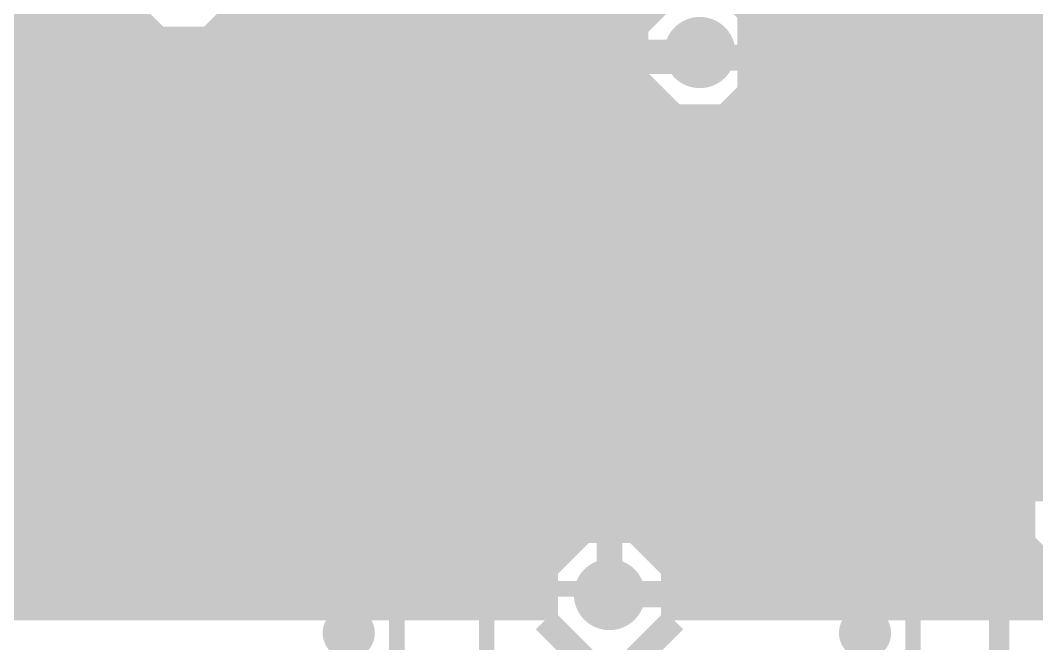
# Model space of a CAD drawing. Extents: x -5 to 208, y -5 to 206.
# Drawn here: x 181.91 to 191.91, y 164.49 to 170.62 of the extents above; entities that cross this region are included whole.
import ezdxf

# ---------------------------------------------------------------- set-up
doc = ezdxf.new("R2010")
doc.units = 0
doc.header["$MEASUREMENT"] = 0
doc.layers.get('0').update_dxf_attribs({"linetype": 'CONTINUOUS'})
for name, color, linetype in [('22-301-0_BOT', 7, 'CONTINUOUS'), ('22-301-0_DRD', 7, 'CONTINUOUS'), ('22-301-0_IN1', 1, 'CONTINUOUS'), ('22-301-0_IN2', 4, 'CONTINUOUS'), ('22-301-0_SMT', 5, 'CONTINUOUS'), ('22-301-0_SPT', 10, 'CONTINUOUS'), ('22-301-0_SST', 14, 'CONTINUOUS'), ('22-301-0_TOP', 9, 'CONTINUOUS'), ('THRUHOLE_TAP', 13, 'CONTINUOUS')]:
    doc.layers.add(name, color=color, linetype=linetype)

# ---------------------------------------------------------------- blocks, each defined once
blk = doc.blocks.new('ROUND_66')
at = {"const_width": 0.35052}
blk.add_lwpolyline([(-0.17526, 0, 1), (0.17526, 0, 1)], format="xyb", close=True, dxfattribs=at)
blk = doc.blocks.new('ROUND_68')
at = {"const_width": 0.35052}
blk.add_lwpolyline([(-0.17526, 0, 1), (0.17526, 0, 1)], format="xyb", close=True, dxfattribs=at)
blk = doc.blocks.new('ROUND_69')
at = {"const_width": 0.35052}
blk.add_lwpolyline([(-0.17526, 0, 1), (0.17526, 0, 1)], format="xyb", close=True, dxfattribs=at)
blk = doc.blocks.new('RECTANGLE_6')
blk.add_solid([(0.4826, 0.4064), (0.4826, -0.4064), (-0.4826, 0.4064), (-0.4826, -0.4064)])
blk = doc.blocks.new('RECTANGLE_46')
blk.add_solid([(0.29972, 0.65024), (0.29972, -0.65024), (-0.29972, 0.65024), (-0.29972, -0.65024)])
blk = doc.blocks.new('ROUND_73')
at = {"const_width": 0.10033}
blk.add_lwpolyline([(-0.050164, 0, 1), (0.050164, 0, 1)], format="xyb", close=True, dxfattribs=at)

msp = doc.modelspace()

# ---------------------------------------------------------------- linework, layer by layer
at = {"layer": '22-301-0_BOT', "const_width": 0.254}
for points in [[(190.5762, 203.073), (190.5762, 166.37)], [(190.8048, 203.073), (190.8048, 166.37)], [(191.0334, 203.073), (191.0334, 166.37)], [(191.262, 203.073), (191.262, 166.37)], [(191.4906, 203.073), (191.4906, 166.37)], [(191.7192, 203.073), (191.7192, 166.37)], [(191.9478, 203.073), (191.9478, 166.37)], [(187.706, 164.973), (187.706, 175.895), (187.96, 176.149), (187.96, 179.705), (186.055, 181.61)], [(181.8894, 177.7111), (181.8894, 166.37)], [(182.118, 177.7111), (182.118, 166.37)], [(182.3466, 177.7111), (182.3466, 166.37)], [(182.5752, 177.7111), (182.5752, 166.37)], [(182.8038, 177.7111), (182.8038, 166.37)], [(184.404, 177.7111), (184.404, 166.37)], [(184.6326, 177.7111), (184.6326, 166.37)], [(184.8612, 177.7111), (184.8612, 166.37)], [(185.0898, 177.7111), (185.0898, 166.37)], [(185.3184, 177.7111), (185.3184, 166.37)], [(185.547, 177.7111), (185.547, 166.37)], [(185.7756, 177.7111), (185.7756, 166.37)], [(186.0042, 177.7111), (186.0042, 166.37)], [(186.2328, 177.7111), (186.2328, 166.37)], [(186.4614, 177.7111), (186.4614, 166.37)], [(186.69, 177.7111), (186.69, 166.37)], [(186.9186, 177.7111), (186.9186, 166.37)], [(189.2046, 177.51044), (189.2046, 170.60672)], [(189.4332, 177.14722), (189.4332, 166.37)], [(190.3476, 177.19294), (190.3476, 166.37)], [(189.6618, 177.02276), (189.6618, 166.37)], [(190.119, 177.04308), (190.119, 166.37)], [(189.8904, 176.99228), (189.8904, 166.37)], [(187.706, 175.895), (187.706, 164.973)], [(187.1472, 175.50638), (187.1472, 166.37)], [(187.2488, 175.39208), (187.2488, 166.37)], [(187.2488, 175.39208), (187.2488, 166.37)], [(184.1754, 170.90644), (184.1754, 166.37)], [(182.93588, 170.7134), (178.2572, 170.7134)], [(187.2488, 170.7134), (184.09412, 170.7134)], [(202.057, 170.7134), (189.13856, 170.7134)], [(183.0324, 170.58894), (183.0324, 166.37)], [(183.9468, 170.54322), (183.9468, 166.37)], [(183.16702, 170.4848), (178.4858, 170.4848)], [(183.261, 170.43908), (183.261, 166.37)], [(183.7182, 170.41876), (183.7182, 166.37)], [(187.2488, 170.4848), (183.86298, 170.4848)], [(202.057, 170.4848), (189.25032, 170.4848)], [(183.4896, 170.38828), (183.4896, 166.37)], [(187.2488, 170.2562), (178.7144, 170.2562)], [(201.30008, 170.2562), (189.27318, 170.2562)], [(187.2488, 170.0276), (178.92776, 170.0276)], [(189.2046, 170.00474), (189.2046, 166.37)], [(201.16292, 170.0276), (189.21476, 170.0276)], [(187.2488, 169.799), (179.03952, 169.799)], [(201.12228, 169.799), (189.04712, 169.799)], [(188.1632, 169.78122), (188.1632, 166.37)], [(188.1632, 169.78122), (188.1632, 166.37)], [(188.2902, 169.69994), (188.2902, 166.37)], [(188.976, 169.74312), (188.976, 166.37)], [(188.5188, 169.63136), (188.5188, 166.37)], [(188.7474, 169.64406), (188.7474, 166.37)], [(187.2488, 169.5704), (179.06238, 169.5704)], [(201.16292, 169.5704), (188.1632, 169.5704)], [(187.2488, 169.3418), (179.00396, 169.3418)], [(201.30008, 169.3418), (188.1632, 169.3418)], [(187.2488, 169.1132), (178.83632, 169.1132)], [(202.057, 169.1132), (188.1632, 169.1132)], [(187.2488, 168.8846), (141.39672, 168.8846)], [(202.057, 168.8846), (188.1632, 168.8846)], [(187.2488, 168.656), (141.66088, 168.656)], [(202.057, 168.656), (188.1632, 168.656)], [(187.2488, 168.4274), (141.75994, 168.4274)], [(202.057, 168.4274), (188.1632, 168.4274)], [(187.2488, 168.1988), (141.77264, 168.1988)], [(202.057, 168.1988), (188.1632, 168.1988)], [(187.2488, 167.9702), (158.10992, 167.9702)], [(202.057, 167.9702), (188.1632, 167.9702)], [(187.2488, 167.7416), (158.24708, 167.7416)], [(202.057, 167.7416), (188.1632, 167.7416)], [(187.2488, 167.513), (158.28772, 167.513)], [(202.057, 167.513), (188.1632, 167.513)], [(187.2488, 167.2844), (168.56202, 167.2844)], [(202.057, 167.2844), (188.1632, 167.2844)], [(187.2488, 167.0558), (168.92778, 167.0558)], [(202.057, 167.0558), (188.1632, 167.0558)], [(187.2488, 166.8272), (169.0497, 166.8272)], [(202.057, 166.8272), (188.1632, 166.8272)], [(187.2488, 166.5986), (169.08018, 166.5986)], [(202.057, 166.5986), (188.1632, 166.5986)], [(187.2488, 166.37), (169.03192, 166.37)], [(192.16116, 166.37), (188.1632, 166.37)]]:
    msp.add_lwpolyline(points, dxfattribs=at)
for points in [[(182.83428, 171.069, 0.4142136), (183.515, 170.38828)], [(183.515, 170.38828, 0.4142136), (184.19572, 171.069)], [(189.27572, 170.307, 0.4142136), (188.595, 170.98772)], [(188.595, 169.62628, 0.4142136), (189.27572, 170.307)], [(188.1632, 169.78122, 0.1736053), (188.595, 169.62664)]]:
    msp.add_lwpolyline(points, format="xyb", dxfattribs=at)
at = {"layer": '22-301-0_DRD', "const_width": 0.254}
for points in [[(188.341, 170.942), (187.96, 170.561)], [(189.23, 170.561), (188.849, 170.942)], [(182.88, 170.815), (183.261, 170.434)], [(183.769, 170.434), (184.15, 170.815)], [(187.96, 170.561), (187.96, 170.053)], [(189.23, 170.053), (189.23, 170.561)], [(183.261, 170.434), (183.769, 170.434)], [(187.96, 170.053), (188.341, 169.672)], [(188.849, 169.672), (189.23, 170.053)], [(188.341, 169.672), (188.849, 169.672)], [(183.134, 167.259), (182.753, 166.878)], [(183.134, 167.259), (182.753, 166.878)], [(183.134, 167.259), (182.753, 166.878)], [(183.642, 167.259), (183.134, 167.259)], [(183.642, 167.259), (183.134, 167.259)], [(183.642, 167.259), (183.134, 167.259)], [(184.023, 166.878), (183.642, 167.259)], [(184.023, 166.878), (183.642, 167.259)], [(184.023, 166.878), (183.642, 167.259)], [(188.214, 167.259), (187.833, 166.878)], [(188.214, 167.259), (187.833, 166.878)], [(188.722, 167.259), (188.214, 167.259)], [(188.722, 167.259), (188.214, 167.259)], [(189.103, 166.878), (188.722, 167.259)], [(189.103, 166.878), (188.722, 167.259)], [(182.753, 166.878), (182.753, 166.37)], [(182.753, 166.878), (182.753, 166.37)], [(182.753, 166.878), (182.753, 166.37)], [(184.023, 166.37), (184.023, 166.878)], [(184.023, 166.37), (184.023, 166.878)], [(184.023, 166.37), (184.023, 166.878)], [(187.833, 166.878), (187.833, 166.37)], [(187.833, 166.878), (187.833, 166.37)], [(189.103, 166.37), (189.103, 166.878)], [(189.103, 166.37), (189.103, 166.878)], [(182.753, 166.37), (183.134, 165.989)], [(182.753, 166.37), (183.134, 165.989)], [(182.753, 166.37), (183.134, 165.989)], [(183.642, 165.989), (184.023, 166.37)], [(183.642, 165.989), (184.023, 166.37)], [(183.642, 165.989), (184.023, 166.37)], [(187.833, 166.37), (188.214, 165.989)], [(187.833, 166.37), (188.214, 165.989)], [(188.722, 165.989), (189.103, 166.37)], [(188.722, 165.989), (189.103, 166.37)], [(192.151, 166.37), (191.77, 165.989)], [(183.134, 165.989), (183.642, 165.989)], [(183.134, 165.989), (183.642, 165.989)], [(183.134, 165.989), (183.642, 165.989)], [(188.214, 165.989), (188.722, 165.989)], [(188.214, 165.989), (188.722, 165.989)], [(191.77, 165.989), (191.77, 165.481)], [(187.452, 165.608), (187.071, 165.227)], [(187.452, 165.608), (187.071, 165.227)], [(187.96, 165.608), (187.452, 165.608)], [(187.96, 165.608), (187.452, 165.608)], [(188.341, 165.227), (187.96, 165.608)], [(188.341, 165.227), (187.96, 165.608)], [(191.77, 165.481), (192.151, 165.1)], [(187.071, 165.227), (187.071, 164.719)], [(187.071, 165.227), (187.071, 164.719)], [(188.341, 164.719), (188.341, 165.227)], [(188.341, 164.719), (188.341, 165.227)], [(187.071, 164.719), (187.452, 164.338)], [(187.071, 164.719), (187.452, 164.338)], [(187.96, 164.338), (188.341, 164.719)], [(187.96, 164.338), (188.341, 164.719)]]:
    msp.add_lwpolyline(points, dxfattribs=at)
at = {"layer": '22-301-0_IN1', "const_width": 0.254}
for points in [[(181.9402, 203.327), (181.9402, 164.846)], [(182.1688, 203.327), (182.1688, 164.846)], [(182.3974, 203.327), (182.3974, 164.846)], [(182.626, 203.327), (182.626, 164.846)], [(184.2262, 203.327), (184.2262, 164.846)], [(184.4548, 203.327), (184.4548, 164.846)], [(184.6834, 203.327), (184.6834, 164.846)], [(184.912, 203.327), (184.912, 164.846)], [(185.1406, 203.327), (185.1406, 164.846)], [(185.3692, 203.327), (185.3692, 164.846)], [(190.627, 203.327), (190.627, 164.846)], [(190.8556, 203.327), (190.8556, 164.846)], [(191.0842, 203.327), (191.0842, 164.846)], [(191.3128, 203.327), (191.3128, 164.846)], [(191.5414, 203.327), (191.5414, 164.846)], [(191.77, 203.327), (191.77, 165.9763)], [(191.9986, 203.327), (191.9986, 166.27856)], [(185.5978, 181.10708), (185.5978, 164.846)], [(185.8264, 180.96992), (185.8264, 164.846)], [(186.055, 180.92928), (186.055, 164.846)], [(186.2836, 180.96992), (186.2836, 164.846)], [(186.5122, 178.11496), (186.5122, 164.846)], [(186.7408, 177.8127), (186.7408, 164.846)], [(186.9694, 177.70094), (186.9694, 164.846)], [(189.2554, 177.37074), (189.2554, 170.46702)], [(190.3984, 177.25136), (190.3984, 164.846)], [(189.484, 177.10912), (189.484, 164.846)], [(189.7126, 177.01006), (189.7126, 164.846)], [(189.9412, 176.99736), (189.9412, 164.846)], [(190.1698, 177.06594), (190.1698, 164.846)], [(187.198, 175.44288), (187.198, 165.42512)], [(187.4266, 175.27524), (187.4266, 165.59276)], [(187.6552, 175.21682), (187.6552, 165.65118)], [(187.8838, 175.23714), (187.8838, 165.62832)], [(182.8546, 170.90644), (182.8546, 164.846)], [(182.9689, 170.6626), (92.49918, 170.6626)], [(188.01588, 170.6626), (184.05856, 170.6626)], [(199.644, 170.6626), (189.17412, 170.6626)], [(183.0832, 170.54322), (183.0832, 164.846)], [(183.9976, 170.58894), (183.9976, 164.846)], [(183.27116, 170.434), (117.03812, 170.434)], [(183.3118, 170.41876), (183.3118, 164.846)], [(187.92698, 170.434), (183.7563, 170.434)], [(183.769, 170.43908), (183.769, 164.846)], [(199.644, 170.434), (189.26302, 170.434)], [(183.5404, 170.38828), (183.5404, 164.846)], [(187.9219, 170.2054), (178.73218, 170.2054)], [(199.644, 170.2054), (189.26556, 170.2054)], [(189.2554, 170.14444), (189.2554, 164.846)], [(188.00064, 169.9768), (178.96332, 169.9768)], [(199.644, 169.9768), (189.18936, 169.9768)], [(188.1124, 169.82694), (188.1124, 165.51656)], [(188.20638, 169.7482), (179.05222, 169.7482)], [(199.644, 169.7482), (188.98108, 169.7482)], [(189.0268, 169.78122), (189.0268, 164.846)], [(188.341, 169.67708), (188.341, 165.2143)], [(188.5696, 169.62628), (188.5696, 164.846)], [(188.7982, 169.65676), (188.7982, 164.846)], [(199.644, 169.5196), (179.05476, 169.5196)], [(199.644, 169.291), (178.97856, 169.291)], [(199.644, 169.0624), (178.77028, 169.0624)], [(199.644, 168.8338), (141.48308, 168.8338)], [(199.644, 168.6052), (141.69136, 168.6052)], [(199.644, 168.3766), (141.76756, 168.3766)], [(199.644, 168.148), (157.8483, 168.148)], [(199.644, 167.9194), (158.15056, 167.9194)], [(199.644, 167.6908), (158.26232, 167.6908)], [(199.644, 167.4622), (158.28518, 167.4622)], [(199.644, 167.2336), (177.038, 167.2336)], [(199.644, 167.005), (177.038, 167.005)], [(199.644, 166.7764), (177.038, 166.7764)], [(199.644, 166.5478), (177.038, 166.5478)], [(192.05702, 166.3192), (177.038, 166.3192)], [(191.82588, 166.0906), (177.038, 166.0906)], [(191.73698, 165.862), (177.038, 165.862)], [(187.54344, 165.6334), (177.038, 165.6334)], [(191.7319, 165.6334), (187.86602, 165.6334)], [(187.18022, 165.4048), (177.038, 165.4048)], [(191.81064, 165.4048), (188.23178, 165.4048)], [(191.77, 165.49116), (191.77, 164.846)], [(187.05576, 165.1762), (177.038, 165.1762)], [(192.01638, 165.1762), (188.3537, 165.1762)], [(191.9986, 165.1889), (191.9986, 164.846)], [(187.02528, 164.9476), (177.038, 164.9476)], [(199.644, 164.9476), (188.38418, 164.9476)], [(187.03798, 164.846), (177.038, 164.846)], [(199.644, 164.846), (188.37402, 164.846)]]:
    msp.add_lwpolyline(points, dxfattribs=at)
for points in [[(182.83428, 171.069, 0.4142136), (183.515, 170.38828)], [(183.515, 170.38828, 0.4142136), (184.19572, 171.069)], [(188.595, 170.98772, 0.4142136), (187.91428, 170.307)], [(189.27572, 170.307, 0.4142136), (188.595, 170.98772)], [(187.91428, 170.307, 0.4142136), (188.595, 169.62628)], [(188.595, 169.62628, 0.4142136), (189.27572, 170.307)], [(192.405, 166.41572, 0.4142136), (191.72428, 165.735)], [(191.72428, 165.735, 0.4142136), (192.405, 165.05428)], [(187.706, 165.65372, 0.4142136), (187.02528, 164.973)], [(187.706, 165.65372, 0.4142136), (187.02528, 164.973)], [(188.38672, 164.973, 0.4142136), (187.706, 165.65372)], [(188.38672, 164.973, 0.4142136), (187.706, 165.65372)], [(187.02528, 164.973, 0.0470027), (187.03726, 164.84586)], [(187.02528, 164.973, 0.0470027), (187.03726, 164.84586)], [(188.37402, 164.846, 0.0470026), (188.38598, 164.973)], [(188.37402, 164.846, 0.0470026), (188.38598, 164.973)]]:
    msp.add_lwpolyline(points, format="xyb", dxfattribs=at)
at = {"layer": '22-301-0_IN2', "const_width": 0.254}
for points in [[(190.627, 178.9938), (190.627, 169.3672)], [(190.8556, 178.9938), (190.8556, 169.3672)], [(191.0842, 178.9938), (191.0842, 169.3672)], [(191.3128, 178.9938), (191.3128, 169.3672)], [(191.5414, 178.9938), (191.5414, 169.3672)], [(191.77, 178.9938), (191.77, 169.3672)], [(191.9986, 178.9938), (191.9986, 169.3672)], [(189.2554, 177.2158), (189.2554, 170.46702)], [(190.3984, 177.25136), (190.3984, 169.3672)], [(189.484, 177.10912), (189.484, 169.3672)], [(189.7126, 177.01006), (189.7126, 169.3672)], [(189.9412, 176.99736), (189.9412, 169.3672)], [(190.1698, 177.06594), (190.1698, 169.3672)], [(91.821, 170.688), (121.666, 170.688), (122.047, 170.307), (188.595, 170.307)], [(199.644, 170.5864), (189.21476, 170.5864)], [(199.644, 170.3578), (189.27318, 170.3578)], [(199.644, 170.1292), (189.25032, 170.1292)], [(189.2554, 170.14444), (189.2554, 169.3672)], [(116.586, 169.926), (116.713, 170.053), (121.285, 170.053), (122.301, 169.037), (151.384, 169.037), (151.511, 168.91), (200.787, 168.91), (201.676, 169.799), (201.803, 169.799)], [(199.644, 169.9006), (189.13856, 169.9006)], [(188.09208, 169.8498), (179.02428, 169.8498)], [(181.9402, 169.8498), (181.9402, 169.3672)], [(182.1688, 169.8498), (182.1688, 169.3672)], [(182.3974, 169.8498), (182.3974, 169.3672)], [(182.626, 169.8498), (182.626, 169.3672)], [(182.8546, 169.8498), (182.8546, 169.3672)], [(183.0832, 169.8498), (183.0832, 169.3672)], [(183.3118, 169.8498), (183.3118, 169.3672)], [(183.5404, 169.8498), (183.5404, 169.3672)], [(183.769, 169.8498), (183.769, 169.3672)], [(183.9976, 169.8498), (183.9976, 169.3672)], [(184.2262, 169.8498), (184.2262, 169.3672)], [(184.4548, 169.8498), (184.4548, 169.3672)], [(184.6834, 169.8498), (184.6834, 169.3672)], [(184.912, 169.8498), (184.912, 169.3672)], [(185.1406, 169.8498), (185.1406, 169.3672)], [(185.3692, 169.8498), (185.3692, 169.3672)], [(185.5978, 169.8498), (185.5978, 169.3672)], [(185.8264, 169.8498), (185.8264, 169.3672)], [(186.055, 169.8498), (186.055, 169.3672)], [(186.2836, 169.8498), (186.2836, 169.3672)], [(186.5122, 169.8498), (186.5122, 169.3672)], [(186.7408, 169.8498), (186.7408, 169.3672)], [(186.9694, 169.8498), (186.9694, 169.3672)], [(187.198, 169.8498), (187.198, 169.3672)], [(187.4266, 169.8498), (187.4266, 169.3672)], [(187.6552, 169.8498), (187.6552, 169.3672)], [(187.8838, 169.8498), (187.8838, 169.3672)], [(188.1124, 169.82694), (188.1124, 169.3672)], [(189.0268, 169.78122), (189.0268, 169.3672)], [(188.35116, 169.672), (179.06238, 169.672)], [(188.341, 169.67708), (188.341, 169.3672)], [(188.5696, 169.62628), (188.5696, 169.3672)], [(188.7982, 169.65676), (188.7982, 169.3672)], [(199.644, 169.672), (188.8363, 169.672)], [(199.644, 169.4434), (179.03952, 169.4434)], [(199.644, 169.3672), (179.01412, 169.3672)], [(199.644, 168.4528), (151.511, 168.4528)], [(181.9402, 168.4528), (181.9402, 167.8432)], [(182.1688, 168.4528), (182.1688, 167.8432)], [(182.3974, 168.4528), (182.3974, 167.8432)], [(182.626, 168.4528), (182.626, 167.8432)], [(182.8546, 168.4528), (182.8546, 167.8432)], [(183.0832, 168.4528), (183.0832, 167.8432)], [(183.3118, 168.4528), (183.3118, 167.8432)], [(183.5404, 168.4528), (183.5404, 167.8432)], [(183.769, 168.4528), (183.769, 167.8432)], [(183.9976, 168.4528), (183.9976, 167.8432)], [(184.2262, 168.4528), (184.2262, 167.8432)], [(184.4548, 168.4528), (184.4548, 167.8432)], [(184.6834, 168.4528), (184.6834, 167.8432)], [(184.912, 168.4528), (184.912, 167.8432)], [(185.1406, 168.4528), (185.1406, 167.8432)], [(185.3692, 168.4528), (185.3692, 167.8432)], [(185.5978, 168.4528), (185.5978, 167.8432)], [(185.8264, 168.4528), (185.8264, 167.8432)], [(186.055, 168.4528), (186.055, 167.8432)], [(186.2836, 168.4528), (186.2836, 167.8432)], [(186.5122, 168.4528), (186.5122, 167.8432)], [(186.7408, 168.4528), (186.7408, 167.8432)], [(186.9694, 168.4528), (186.9694, 167.8432)], [(187.198, 168.4528), (187.198, 167.8432)], [(187.4266, 168.4528), (187.4266, 167.8432)], [(187.6552, 168.4528), (187.6552, 167.8432)], [(187.8838, 168.4528), (187.8838, 167.8432)], [(188.1124, 168.4528), (188.1124, 167.8432)], [(188.341, 168.4528), (188.341, 167.8432)], [(188.5696, 168.4528), (188.5696, 167.8432)], [(188.7982, 168.4528), (188.7982, 167.8432)], [(189.0268, 168.4528), (189.0268, 167.8432)], [(189.2554, 168.4528), (189.2554, 167.8432)], [(189.484, 168.4528), (189.484, 167.8432)], [(189.7126, 168.4528), (189.7126, 167.8432)], [(189.9412, 168.4528), (189.9412, 167.8432)], [(190.1698, 168.4528), (190.1698, 167.8432)], [(190.3984, 168.4528), (190.3984, 167.8432)], [(190.627, 168.4528), (190.627, 167.8432)], [(190.8556, 168.4528), (190.8556, 167.8432)], [(191.0842, 168.4528), (191.0842, 167.79494)], [(191.3128, 168.4528), (191.3128, 167.59936)], [(191.5414, 168.4528), (191.5414, 167.37076)], [(191.77, 168.4528), (191.77, 167.14216)], [(191.9986, 168.4528), (191.9986, 166.91356)], [(199.644, 168.3004), (141.77518, 168.3004)], [(199.644, 168.0718), (157.99308, 168.0718)], [(199.644, 167.8432), (158.20136, 167.8432)], [(190.881, 167.8432), (166.37, 167.8432)], [(191.20866, 167.70604), (192.5066, 166.4081)], [(199.644, 167.6146), (191.29756, 167.6146)], [(192.405, 165.735), (192.405, 165.862), (190.881, 167.386), (166.37, 167.386), (164.211, 165.227), (114.427, 165.227), (114.173, 164.973), (93.98, 164.973), (89.789, 160.782), (72.39, 160.782), (70.231, 158.623), (70.231, 153.797), (70.739, 153.289), (72.898, 153.289), (73.279, 153.67)], [(199.644, 167.386), (191.52616, 167.386)], [(199.644, 167.1574), (191.75476, 167.1574)], [(190.6905, 166.9288), (177.038, 166.9288)], [(181.9402, 166.9288), (181.9402, 164.846)], [(182.1688, 166.9288), (182.1688, 164.846)], [(182.3974, 166.9288), (182.3974, 164.846)], [(182.626, 166.9288), (182.626, 164.846)], [(182.8546, 166.9288), (182.8546, 164.846)], [(183.0832, 166.9288), (183.0832, 164.846)], [(183.3118, 166.9288), (183.3118, 164.846)], [(183.5404, 166.9288), (183.5404, 164.846)], [(183.769, 166.9288), (183.769, 164.846)], [(183.9976, 166.9288), (183.9976, 164.846)], [(184.2262, 166.9288), (184.2262, 164.846)], [(184.4548, 166.9288), (184.4548, 164.846)], [(184.6834, 166.9288), (184.6834, 164.846)], [(184.912, 166.9288), (184.912, 164.846)], [(185.1406, 166.9288), (185.1406, 164.846)], [(185.3692, 166.9288), (185.3692, 164.846)], [(185.5978, 166.9288), (185.5978, 164.846)], [(185.8264, 166.9288), (185.8264, 164.846)], [(186.055, 166.9288), (186.055, 164.846)], [(186.2836, 166.9288), (186.2836, 164.846)], [(186.5122, 166.9288), (186.5122, 164.846)], [(186.7408, 166.9288), (186.7408, 164.846)], [(186.9694, 166.9288), (186.9694, 164.846)], [(187.198, 166.9288), (187.198, 165.42512)], [(187.4266, 166.9288), (187.4266, 165.59276)], [(187.6552, 166.9288), (187.6552, 165.65118)], [(187.8838, 166.9288), (187.8838, 165.62832)], [(188.1124, 166.9288), (188.1124, 165.51656)], [(188.341, 166.9288), (188.341, 165.2143)], [(188.5696, 166.9288), (188.5696, 164.846)], [(188.7982, 166.9288), (188.7982, 164.846)], [(189.0268, 166.9288), (189.0268, 164.846)], [(189.2554, 166.9288), (189.2554, 164.846)], [(189.484, 166.9288), (189.484, 164.846)], [(189.7126, 166.9288), (189.7126, 164.846)], [(189.9412, 166.9288), (189.9412, 164.846)], [(190.1698, 166.9288), (190.1698, 164.846)], [(190.3984, 166.9288), (190.3984, 164.846)], [(190.627, 166.9288), (190.627, 164.846)], [(190.6905, 166.9288), (191.73952, 165.87978)], [(199.644, 166.9288), (191.98336, 166.9288)], [(190.9191, 166.7002), (177.038, 166.7002)], [(190.8556, 166.7637), (190.8556, 164.846)], [(191.0842, 166.5351), (191.0842, 164.846)], [(191.1477, 166.4716), (177.038, 166.4716)], [(191.3128, 166.3065), (191.3128, 164.846)], [(191.3763, 166.243), (177.038, 166.243)], [(191.6049, 166.0144), (177.038, 166.0144)], [(191.5414, 166.0779), (191.5414, 164.846)], [(191.72682, 165.7858), (177.038, 165.7858)], [(187.35802, 165.5572), (177.038, 165.5572)], [(191.74714, 165.5572), (188.05398, 165.5572)], [(191.77, 165.49116), (191.77, 164.846)], [(187.12688, 165.3286), (177.038, 165.3286)], [(191.8589, 165.3286), (188.28512, 165.3286)], [(187.03798, 165.1), (177.038, 165.1)], [(192.16116, 165.1), (188.37402, 165.1)], [(191.9986, 165.1889), (191.9986, 164.846)], [(187.0329, 164.8714), (177.038, 164.8714)], [(187.03798, 164.846), (177.038, 164.846)], [(199.644, 164.846), (188.37402, 164.846)], [(199.644, 164.8714), (188.37656, 164.8714)]]:
    msp.add_lwpolyline(points, dxfattribs=at)
for points in [[(189.27572, 170.307, 0.4142136), (188.595, 170.98772)], [(188.595, 169.62628, 0.4142136), (189.27572, 170.307)], [(188.09208, 169.8498, 0.2113087), (188.595, 169.62732)], [(191.20358, 167.70858, 0.1989124), (190.881, 167.8422)], [(191.20358, 167.70858, 0.1989124), (190.881, 167.8422)], [(191.73952, 165.87978, 0.053606), (191.72395, 165.735)], [(191.72428, 165.735, 0.4142136), (192.405, 165.05428)], [(187.706, 165.65372, 0.4142136), (187.02528, 164.973)], [(187.706, 165.65372, 0.4142136), (187.02528, 164.973)], [(188.38672, 164.973, 0.4142136), (187.706, 165.65372)], [(188.38672, 164.973, 0.4142136), (187.706, 165.65372)], [(187.02528, 164.973, 0.0470027), (187.03726, 164.84586)], [(187.02528, 164.973, 0.0470027), (187.03726, 164.84586)], [(188.37402, 164.846, 0.0470026), (188.38598, 164.973)], [(188.37402, 164.846, 0.0470026), (188.38598, 164.973)]]:
    msp.add_lwpolyline(points, format="xyb", dxfattribs=at)
at = {"layer": '22-301-0_SST'}
for points, const_width in [([(183.9595, 171.0055), (183.9595, 168.0845), (185.5978, 168.0845), (185.5978, 171.0055), (183.9595, 171.0055)], 0.1524), ([(189.0395, 171.0055), (189.0395, 168.0845), (190.6778, 168.0845), (190.6778, 171.0055), (189.0395, 171.0055)], 0.1524), ([(191.5795, 171.0055), (191.5795, 168.0845), (193.2178, 168.0845), (193.2178, 171.0055), (191.5795, 171.0055)], 0.1524), ([(188.33338, 169.69994), (187.48756, 169.69994), (187.31738, 169.75836), (187.31738, 170.11396), (187.48756, 170.17238), (188.33338, 170.17238)], 0.1524), ([(183.12638, 169.57294), (182.28056, 169.57294), (182.11038, 169.63136), (182.11038, 169.98696), (182.28056, 170.04538), (183.12638, 170.04538)], 0.1524), ([(187.82538, 169.27576), (187.82538, 168.92016), (187.6552, 168.86174), (187.48756, 168.86174), (187.31738, 168.92016), (187.31738, 169.27576), (187.48756, 169.33418), (187.6552, 169.33418), (188.33338, 169.09796)], 0.1524), ([(182.61838, 169.14876), (182.61838, 168.79316), (182.4482, 168.73474), (182.28056, 168.73474), (182.11038, 168.79316), (182.11038, 169.14876), (182.28056, 169.20718), (182.4482, 169.20718), (183.12638, 168.97096)], 0.1524), ([(187.31738, 168.37914), (188.33338, 168.02354), (188.33338, 168.49598)], 0.1524), ([(182.61838, 168.31056), (182.61838, 167.95496), (182.4482, 167.89654), (182.28056, 167.89654), (182.11038, 167.95496), (182.11038, 168.31056), (182.28056, 168.36898), (182.4482, 168.36898), (183.12638, 168.13276)], 0.1524), ([(191.5414, 162.179), (191.5414, 165.989), (194.564, 165.989), (194.564, 161.6456), (192.0748, 161.6456), (191.5414, 162.179)], 0.20066), ([(185.41746, 165.53434), (185.31586, 165.63594), (181.41696, 165.63594), (181.41696, 162.03168), (185.61304, 162.03168), (185.61304, 165.3286), (185.41746, 165.53434)], 0.1524), ([(190.49746, 165.53434), (190.39586, 165.63594), (186.49696, 165.63594), (186.49696, 162.03168), (190.69304, 162.03168), (190.69304, 165.3286), (190.49746, 165.53434)], 0.1524), ([(181.51602, 165.02888), (185.61304, 165.02888)], 0.1524), ([(186.59602, 165.02888), (190.69304, 165.02888)], 0.1524), ([(185.06186, 164.7571), (185.06186, 164.43198)], 0.1524), ([(185.19902, 164.76472), (185.19902, 164.42436)], 0.1524), ([(190.14186, 164.7571), (190.14186, 164.43198)], 0.1524), ([(190.27902, 164.76472), (190.27902, 164.42436)], 0.1524), ([(185.31078, 164.65296), (184.97042, 164.65296)], 0.1524), ([(190.39078, 164.65296), (190.05042, 164.65296)], 0.1524), ([(185.30316, 164.5158), (184.97804, 164.5158)], 0.1524), ([(190.38316, 164.5158), (190.05804, 164.5158)], 0.1524)]:
    msp.add_lwpolyline(points, dxfattribs=dict(at, const_width=const_width))
at = {"layer": '22-301-0_SST', "const_width": 0.1524}
for points in [[(185.1406, 164.77488, 0.4142136), (184.96026, 164.59454)], [(185.32094, 164.59454, 0.4142136), (185.1406, 164.77488)], [(190.2206, 164.77488, 0.4142136), (190.04026, 164.59454)], [(190.40094, 164.59454, 0.4142136), (190.2206, 164.77488)], [(184.96026, 164.59454, 0.4142136), (185.1406, 164.4142)], [(185.1406, 164.4142, 0.4142136), (185.32094, 164.59454)], [(190.04026, 164.59454, 0.4142136), (190.2206, 164.4142)], [(190.2206, 164.4142, 0.4142136), (190.40094, 164.59454)]]:
    msp.add_lwpolyline(points, format="xyb", dxfattribs=at)
at = {"layer": '22-301-0_TOP'}
for points, const_width in [([(189.865, 180.6702), (190.8048, 180.6702), (191.135, 180.34), (191.135, 169.545), (191.8462, 168.8338), (192.405, 168.8338)], 0.635), ([(186.1058, 179.2224), (186.1058, 165.735)], 0.254), ([(185.8772, 179.01666), (185.8772, 165.735)], 0.254), ([(186.3344, 178.08448), (186.3344, 165.735)], 0.254), ([(186.563, 177.73142), (186.563, 167.78732)], 0.254), ([(186.7916, 177.57902), (186.7916, 167.78732)], 0.254), ([(187.0202, 175.37938), (187.0202, 167.78732)], 0.254), ([(187.2488, 175.16856), (187.2488, 167.78732)], 0.254), ([(187.4774, 175.06696), (187.4774, 167.78732)], 0.254), ([(187.706, 175.03648), (187.706, 167.78732)], 0.254), ([(182.4482, 171.831), (182.4482, 167.78732)], 0.254), ([(182.2196, 171.6024), (182.2196, 167.78732)], 0.254), ([(181.991, 171.3738), (181.991, 167.78732)], 0.254), ([(185.7756, 171.1706), (185.7756, 169.7482)], 0.254), ([(184.785, 170.2562), (184.4548, 170.2562), (183.642, 171.069), (183.515, 171.069)], 0.254), ([(182.6768, 170.88612), (182.6768, 167.78732)], 0.254), ([(182.8419, 170.5356), (181.15026, 170.5356)], 0.254), ([(187.76696, 170.5356), (185.7756, 170.5356)], 0.254), ([(182.9054, 170.46448), (182.9054, 167.78732)], 0.254), ([(183.1213, 170.307), (180.92166, 170.307)], 0.254), ([(183.134, 170.29938), (183.134, 165.735)], 0.254), ([(187.73648, 170.307), (185.7756, 170.307)], 0.254), ([(188.595, 170.307), (188.595, 170.2562), (189.865, 170.2562)], 0.254), ([(183.3626, 170.22572), (183.3626, 165.735)], 0.254), ([(183.5912, 170.21556), (183.5912, 165.735)], 0.254), ([(183.59628, 170.21556), (183.7944, 170.01744)], 0.254), ([(183.73344, 170.0784), (180.6956, 170.0784)], 0.254), ([(183.7944, 170.01744), (183.7944, 169.7482)], 0.254), ([(187.76696, 170.0784), (185.7756, 170.0784)], 0.254), ([(183.7944, 169.8498), (180.6956, 169.8498)], 0.254), ([(187.86856, 169.8498), (185.7756, 169.8498)], 0.254), ([(183.7944, 169.7482), (183.7944, 169.3418)], 0.254), ([(185.7756, 169.7482), (185.7756, 169.3418)], 0.254), ([(187.9346, 169.75836), (187.9346, 167.78732)], 0.254), ([(183.7944, 169.6212), (180.6956, 169.6212)], 0.254), ([(188.07938, 169.6212), (185.7756, 169.6212)], 0.254), ([(188.1632, 169.56532), (188.1632, 165.735)], 0.254), ([(188.8744, 169.49674), (188.8744, 169.3418)], 0.254), ([(188.3918, 169.47388), (188.3918, 165.735)], 0.254), ([(188.6204, 169.44848), (188.6204, 165.735)], 0.254), ([(188.849, 169.48658), (188.849, 165.735)], 0.254), ([(183.7944, 169.3926), (180.6956, 169.3926)], 0.254), ([(183.7944, 169.3418), (183.7944, 167.9194)], 0.254), ([(188.8744, 169.3926), (185.7756, 169.3926)], 0.254), ([(185.7756, 169.3418), (185.7756, 167.9194)], 0.254), ([(188.8744, 169.3418), (188.8744, 167.9194)], 0.254), ([(183.7944, 169.164), (180.6956, 169.164)], 0.254), ([(188.8744, 169.164), (185.7756, 169.164)], 0.254), ([(184.785, 168.8338), (184.785, 166.62908)], 0.635), ([(189.865, 168.8338), (189.865, 166.62908)], 0.635), ([(183.7944, 168.9354), (180.6956, 168.9354)], 0.254), ([(188.8744, 168.9354), (185.7756, 168.9354)], 0.254), ([(183.7944, 168.7068), (180.6956, 168.7068)], 0.254), ([(188.8744, 168.7068), (185.7756, 168.7068)], 0.254), ([(183.7944, 168.4782), (180.6956, 168.4782)], 0.254), ([(188.8744, 168.4782), (185.7756, 168.4782)], 0.254), ([(183.7944, 168.2496), (180.6956, 168.2496)], 0.254), ([(188.8744, 168.2496), (185.7756, 168.2496)], 0.254), ([(183.7944, 168.021), (180.6956, 168.021)], 0.254), ([(188.8744, 168.021), (185.7756, 168.021)], 0.254), ([(183.9595, 167.9194), (183.7944, 167.9194)], 0.254), ([(183.8198, 167.9194), (183.8198, 165.735)], 0.254), ([(183.9595, 167.9194), (183.9595, 166.62908)], 0.254), ([(185.7756, 167.9194), (185.6105, 167.9194)], 0.254), ([(185.6105, 167.9194), (185.6105, 166.62908)], 0.254), ([(185.6486, 167.9194), (185.6486, 165.735)], 0.254), ([(189.0395, 167.9194), (188.8744, 167.9194)], 0.254), ([(189.0395, 167.9194), (189.0395, 166.62908)], 0.254), ([(183.9595, 167.7924), (180.5305, 167.7924)], 0.254), ([(183.05272, 167.78732), (181.43728, 167.78732)], 0.254), ([(182.245, 167.78732), (182.245, 166.62908)], 0.254), ([(183.05272, 167.78732), (183.05272, 165.735)], 0.254), ([(189.0395, 167.7924), (185.6105, 167.7924)], 0.254), ([(188.13272, 167.78732), (186.51728, 167.78732)], 0.254), ([(186.51728, 167.78732), (186.51728, 165.735)], 0.254), ([(187.325, 167.78732), (187.325, 166.62908)], 0.254), ([(188.13272, 167.78732), (188.13272, 165.735)], 0.254), ([(183.9595, 167.5638), (183.05272, 167.5638)], 0.254), ([(186.51728, 167.5638), (185.6105, 167.5638)], 0.254), ([(189.0395, 167.5638), (188.13272, 167.5638)], 0.254), ([(183.9595, 167.3352), (183.05272, 167.3352)], 0.254), ([(186.51728, 167.3352), (185.6105, 167.3352)], 0.254), ([(189.0395, 167.3352), (188.13272, 167.3352)], 0.254), ([(183.9595, 167.1066), (183.05272, 167.1066)], 0.254), ([(186.51728, 167.1066), (185.6105, 167.1066)], 0.254), ([(189.0395, 167.1066), (188.13272, 167.1066)], 0.254), ([(187.706, 164.973), (194.31, 164.973), (196.215, 166.878), (196.215, 166.9796)], 0.254), ([(196.215, 166.9796), (196.215, 166.878), (194.31, 164.973), (187.706, 164.973)], 0.254), ([(182.245, 166.62908), (183.38292, 166.62908), (183.388, 166.624)], 0.635), ([(183.388, 166.624), (183.38292, 166.62908), (182.245, 166.62908)], 0.635), ([(183.388, 166.624), (183.38292, 166.62908), (182.245, 166.62908)], 0.635), ([(183.9595, 166.878), (183.05272, 166.878)], 0.254), ([(186.51728, 166.878), (185.6105, 166.878)], 0.254), ([(187.325, 166.62908), (188.46292, 166.62908), (188.468, 166.624)], 0.635), ([(188.468, 166.624), (188.46292, 166.62908), (187.325, 166.62908)], 0.635), ([(189.0395, 166.878), (188.13272, 166.878)], 0.254), ([(181.43728, 166.62908), (182.245, 166.62908)], 0.254), ([(183.05272, 166.62908), (182.245, 166.62908)], 0.254), ([(183.9595, 166.6494), (183.05272, 166.6494)], 0.254), ([(186.51728, 166.6494), (185.6105, 166.6494)], 0.254), ([(186.51728, 166.62908), (187.325, 166.62908)], 0.254), ([(188.13272, 166.62908), (187.325, 166.62908)], 0.254), ([(189.0395, 166.6494), (188.13272, 166.6494)], 0.254), ([(183.97728, 166.4208), (183.05272, 166.4208)], 0.254), ([(183.97728, 166.4589), (183.97728, 165.735)], 0.254), ([(185.59272, 166.4589), (185.59272, 165.735)], 0.254), ([(186.51728, 166.4208), (185.59272, 166.4208)], 0.254), ([(189.05728, 166.4208), (188.13272, 166.4208)], 0.254), ([(189.05728, 166.4589), (189.05728, 165.735)], 0.254), ([(183.97728, 166.1922), (183.05272, 166.1922)], 0.254), ([(186.51728, 166.1922), (185.59272, 166.1922)], 0.254), ([(189.05728, 166.1922), (188.13272, 166.1922)], 0.254), ([(183.97728, 165.9636), (183.05272, 165.9636)], 0.254), ([(186.51728, 165.9636), (185.59272, 165.9636)], 0.254), ([(189.05728, 165.9636), (188.13272, 165.9636)], 0.254), ([(183.97728, 165.735), (183.05272, 165.735)], 0.254), ([(186.51728, 165.735), (185.59272, 165.735)], 0.254), ([(189.05728, 165.735), (188.13272, 165.735)], 0.254)]:
    msp.add_lwpolyline(points, dxfattribs=dict(at, const_width=const_width))
at = {"layer": '22-301-0_TOP', "const_width": 0.254}
for points in [[(188.595, 171.16552, 0.4142136), (187.73648, 170.307)], [(182.65648, 171.069, 0.4142136), (183.515, 170.21048)], [(187.73648, 170.307, 0.4142136), (188.595, 169.44848)], [(183.515, 170.21048, 0.0237419), (183.59639, 170.21434)], [(188.595, 169.44848, 0.083206), (188.87487, 169.49538)], [(183.9595, 166.62908, 0.0519603), (183.97723, 166.45889)], [(185.59272, 166.4589, 0.0519604), (185.61045, 166.62908)], [(189.0395, 166.62908, 0.0519603), (189.05723, 166.45889)]]:
    msp.add_lwpolyline(points, format="xyb", dxfattribs=at)

# ---------------------------------------------------------------- block references
at = {"layer": '22-301-0_BOT'}
for p in [(188.595, 170.307), (183.388, 166.624), (188.468, 166.624), (187.706, 164.973)]:
    msp.add_blockref('ROUND_66', p, dxfattribs=at)
at = {"layer": '22-301-0_IN1'}
for name, p in [('ROUND_69', (188.595, 170.307)), ('ROUND_66', (183.388, 166.624)), ('ROUND_66', (188.468, 166.624)), ('ROUND_68', (187.706, 164.973))]:
    msp.add_blockref(name, p, dxfattribs=at)
at = {"layer": '22-301-0_IN2'}
for name, p in [('ROUND_66', (188.595, 170.307)), ('ROUND_68', (183.388, 166.624)), ('ROUND_68', (188.468, 166.624)), ('ROUND_66', (187.706, 164.973))]:
    msp.add_blockref(name, p, dxfattribs=at)
at = {"layer": '22-301-0_SMT'}
for name, p in [('RECTANGLE_6', (184.785, 170.2562)), ('RECTANGLE_6', (189.865, 170.2562)), ('RECTANGLE_6', (184.785, 168.8338)), ('RECTANGLE_6', (189.865, 168.8338)), ('RECTANGLE_46', (182.245, 166.62908)), ('RECTANGLE_46', (184.785, 166.62908)), ('RECTANGLE_46', (187.325, 166.62908)), ('RECTANGLE_46', (189.865, 166.62908))]:
    msp.add_blockref(name, p, dxfattribs=at)
at = {"layer": '22-301-0_SPT'}
for name, p in [('RECTANGLE_6', (184.785, 170.2562)), ('RECTANGLE_6', (189.865, 170.2562)), ('RECTANGLE_6', (184.785, 168.8338)), ('RECTANGLE_6', (189.865, 168.8338)), ('RECTANGLE_46', (182.245, 166.62908)), ('RECTANGLE_46', (184.785, 166.62908)), ('RECTANGLE_46', (187.325, 166.62908)), ('RECTANGLE_46', (189.865, 166.62908))]:
    msp.add_blockref(name, p, dxfattribs=at)
at = {"layer": '22-301-0_TOP'}
for name, p in [('RECTANGLE_6', (184.785, 170.2562)), ('ROUND_66', (188.595, 170.307)), ('RECTANGLE_6', (189.865, 170.2562)), ('RECTANGLE_6', (184.785, 168.8338)), ('RECTANGLE_6', (189.865, 168.8338)), ('RECTANGLE_46', (182.245, 166.62908)), ('RECTANGLE_46', (184.785, 166.62908)), ('RECTANGLE_46', (187.325, 166.62908)), ('RECTANGLE_46', (189.865, 166.62908)), ('ROUND_66', (183.388, 166.624)), ('ROUND_66', (188.468, 166.624)), ('ROUND_66', (187.706, 164.973))]:
    msp.add_blockref(name, p, dxfattribs=at)
at = {"layer": 'THRUHOLE_TAP'}
for p in [(188.595, 170.307), (183.388, 166.624), (188.468, 166.624), (187.706, 164.973)]:
    msp.add_blockref('ROUND_73', p, dxfattribs=at)

doc.saveas('drawing.dxf')
